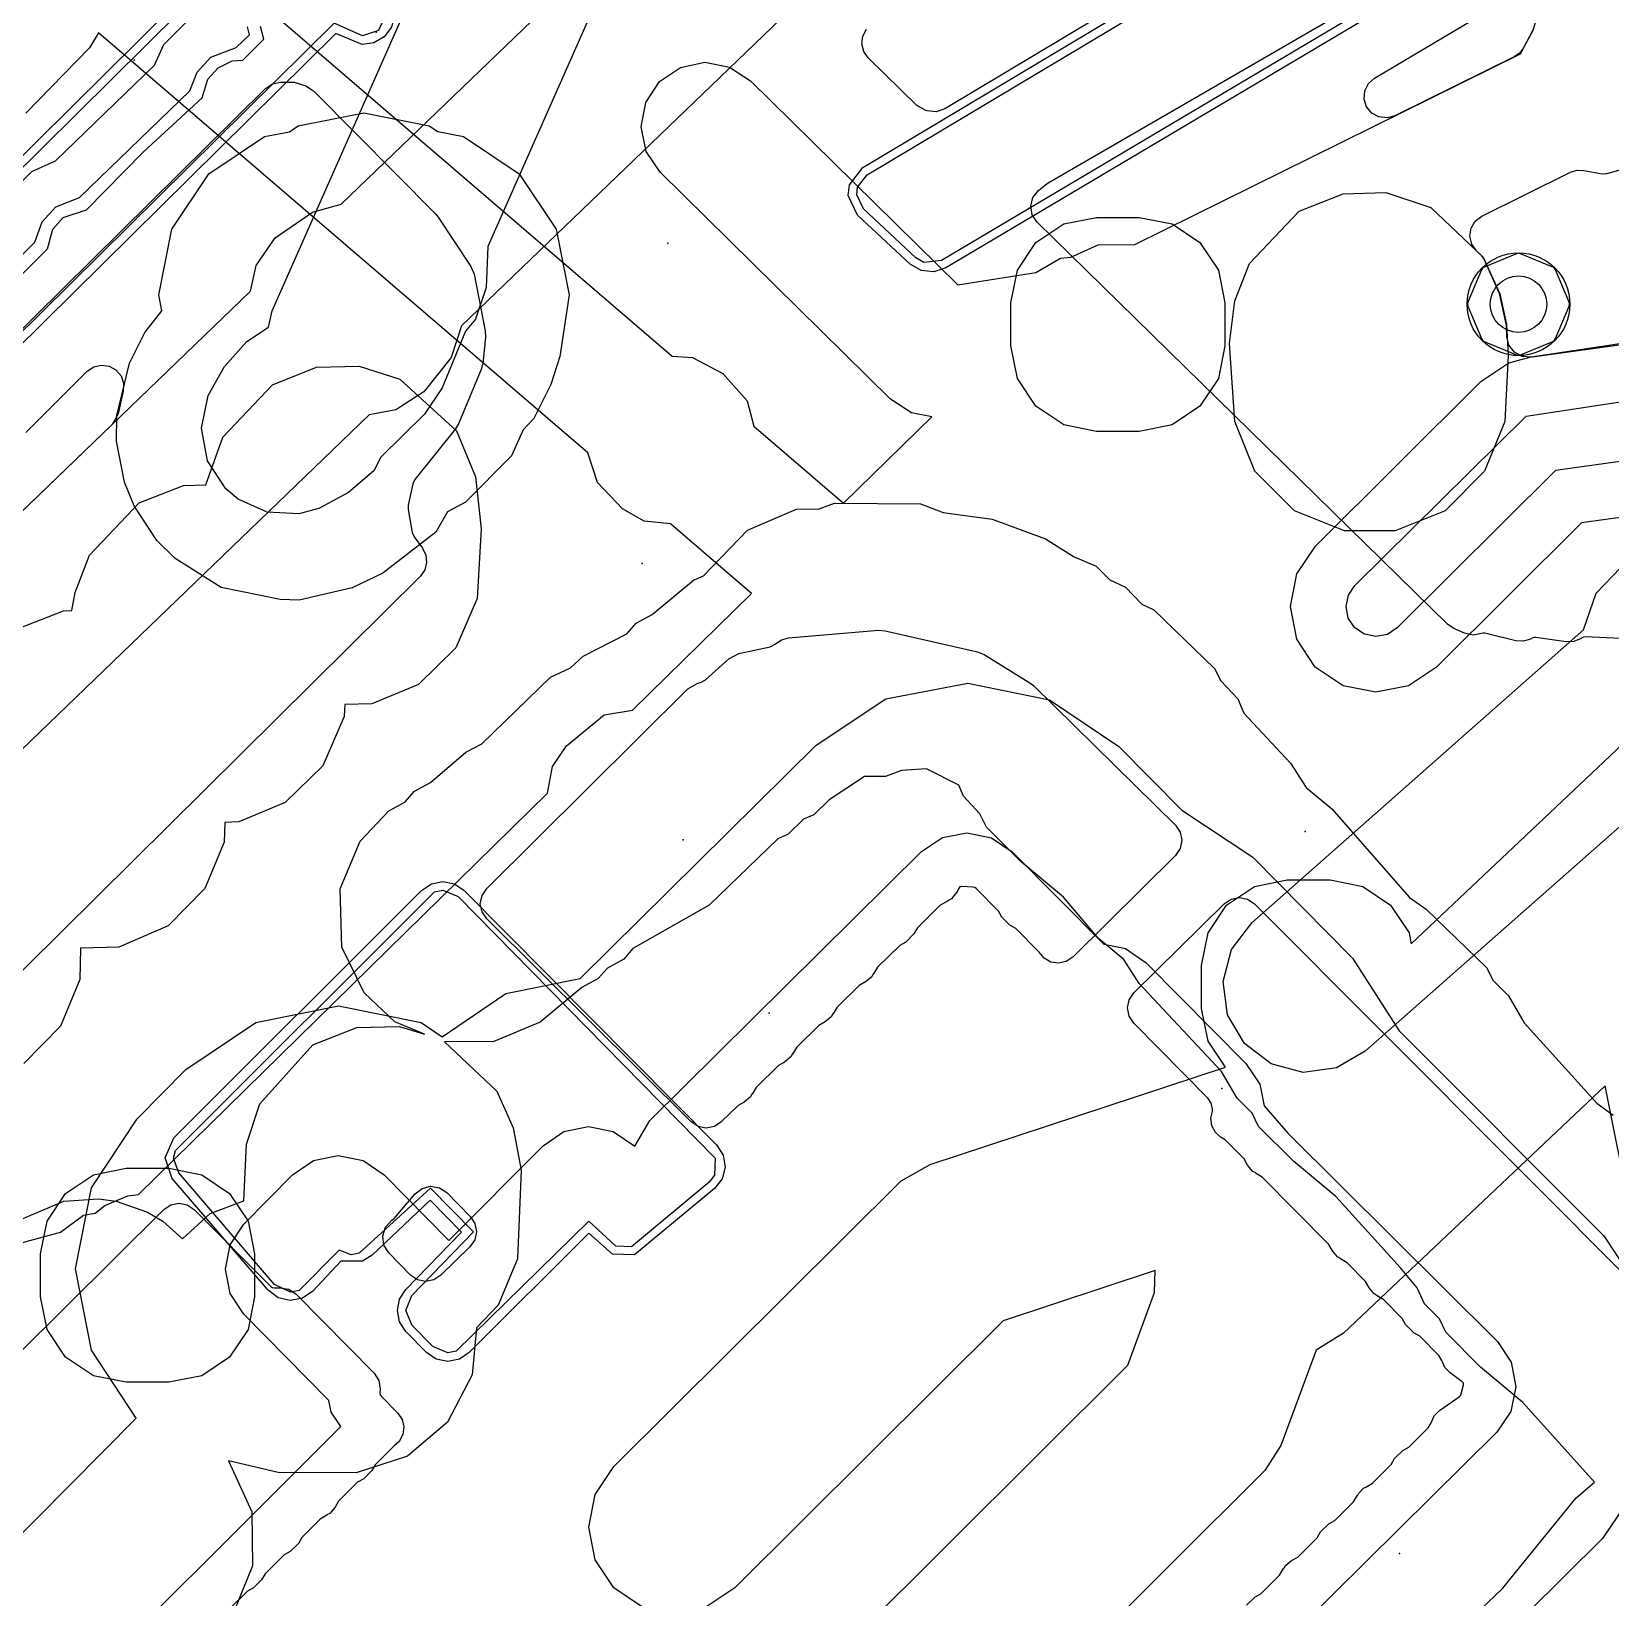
# Model space of a CAD drawing. Header units: metres. Extents: x -2677 to -840, y 169 to 1487.
# Drawn here: x -2128.04 to -2091.17, y 959.14 to 995.72 of the extents above; entities that cross this region are included whole.
import ezdxf

# ---------------------------------------------------------------- set-up
doc = ezdxf.new("R2010")
doc.units = ezdxf.units.M
for name, color, linetype in [('AI_GREENING_ALLOWED_ZONE', 4, 'Continuous'), ('AI_GREENING_EXCLUSIONS', 1, 'Continuous'), ('AI_GREENING_LAWN', 82, 'Continuous'), ('AI_GREENING_REJECTED', 6, 'Continuous'), ('AI_GREENING_SHRUBS', 92, 'Continuous')]:
    doc.layers.add(name, color=color, linetype=linetype)

# ---------------------------------------------------------------- blocks, each defined once
blk = doc.blocks.new('AI_SHRUB')
for radius in [1, 0.55]:
    blk.add_circle((0, 0), radius)

msp = doc.modelspace()

# ---------------------------------------------------------------- linework, layer by layer
at = {"layer": 'AI_GREENING_ALLOWED_ZONE'}
msp.add_lwpolyline([(-2096.2, 993.753), (-2096.383, 993.703), (-2096.572, 993.725), (-2096.74, 993.816), (-2096.861, 993.963), (-2096.918, 994.144), (-2096.903, 994.334), (-2096.819, 994.505), (-2096.677, 994.631), (-2093.676, 996.413), (-2093.503, 996.476), (-2093.319, 996.472), (-2093.148, 996.402), (-2093.015, 996.275), (-2092.937, 996.108), (-2092.924, 995.924), (-2092.98, 995.748), (-2093.195, 995.344), (-2093.288, 995.22), (-2093.415, 995.131), (-2096.2, 993.753)], close=True, dxfattribs=at)
for points in [[(-2089.969, 988.572), (-2093.016, 988.117), (-2093.225, 988.13), (-2093.41, 988.228), (-2093.539, 988.392), (-2093.589, 988.596), (-2093.597, 988.85), (-2093.603, 988.895), (-2093.748, 989.567), (-2093.764, 989.616), (-2094.118, 990.404), (-2094.174, 990.482), (-2094.296, 990.597), (-2094.296, 990.597), (-2094.407, 990.753), (-2094.452, 990.939), (-2094.423, 991.128), (-2094.326, 991.292), (-2094.174, 991.408), (-2092.101, 992.434), (-2091.95, 992.48), (-2091.792, 992.478), (-2091.358, 992.4), (-2091.25, 992.405), (-2090.768, 992.535)], [(-2128.174, 986.35), (-2126.739, 987.785), (-2126.588, 987.888), (-2126.41, 987.93), (-2126.229, 987.906), (-2126.068, 987.817), (-2125.95, 987.677), (-2125.891, 987.504), (-2125.898, 987.321), (-2126.018, 986.787), (-2126.159, 986.537), (-2131.253, 981.63)]]:
    msp.add_lwpolyline(points, dxfattribs=at)
at = {"layer": 'AI_GREENING_EXCLUSIONS'}
for points in [[(-2051.118, 1053.045), (-2070.958, 1033.533), (-2071.192, 1032.795), (-2071.825, 1031.98), (-2072.478, 1031.553), (-2073.093, 1031.436), (-2085.389, 1019.363), (-2095.586, 1009.943), (-2095.843, 1009.212), (-2096.501, 1008.417), (-2097.166, 1008.01), (-2097.785, 1007.912), (-2107.926, 998.545), (-2117.997, 988.844), (-2118.239, 988.108), (-2118.88, 987.3), (-2119.536, 986.879), (-2120.153, 986.768), (-2130.207, 977.084)], [(-2131.995, 980.916), (-2122.925, 989.652), (-2122.792, 990.259), (-2122.347, 990.899), (-2121.479, 991.503), (-2120.811, 991.687), (-2110.685, 1001.44), (-2100.496, 1010.853), (-2100.35, 1011.457), (-2099.892, 1012.088), (-2099.012, 1012.674), (-2098.34, 1012.844), (-2088.85, 1021.61)], [(-2104.188, 1020.519), (-2117.382, 990.697), (-2117.423, 989.738), (-2117.67, 988.998), (-2117.908, 988.722), (-2118.448, 987.399), (-2118.865, 986.778), (-2119.884, 985.78), (-2120.048, 985.456), (-2120.64, 984.948), (-2121.329, 984.58), (-2121.796, 984.455), (-2122.539, 984.49), (-2123.218, 984.795), (-2123.503, 985.037), (-2123.93, 985.69), (-2124.074, 986.457), (-2124.074, 986.457), (-2123.913, 987.221), (-2123.533, 987.898), (-2123.012, 988.479), (-2122.506, 988.811), (-2122.42, 989.197), (-2109.247, 1018.971)], [(-2104.188, 1020.519), (-2117.382, 990.697), (-2117.423, 989.738), (-2117.67, 988.998), (-2117.908, 988.722), (-2118.448, 987.399), (-2118.865, 986.778), (-2119.884, 985.78), (-2120.048, 985.456), (-2120.64, 984.948), (-2121.329, 984.58), (-2121.796, 984.455), (-2122.539, 984.49), (-2123.218, 984.795), (-2123.503, 985.037), (-2123.93, 985.69), (-2124.074, 986.457), (-2124.074, 986.457), (-2123.913, 987.221), (-2123.533, 987.898), (-2123.012, 988.479), (-2122.506, 988.811), (-2122.42, 989.197), (-2109.247, 1018.971)], [(-2083.782, 1003.801), (-2106.688, 990.198), (-2106.971, 990.104), (-2107.267, 990.136), (-2107.523, 990.288), (-2108.747, 991.431), (-2108.967, 991.887), (-2108.94, 992.143), (-2108.628, 992.543), (-2083.011, 1007.862)], [(-2083.491, 1004.206), (-2106.79, 990.37), (-2107.204, 990.326), (-2107.387, 990.434), (-2108.61, 991.577), (-2108.768, 991.903), (-2108.748, 992.086), (-2108.526, 992.372), (-2082.838, 1007.732)], [(-2125.895, 999.146), (-2113.08, 988.14), (-2112.604, 988.104), (-2111.895, 987.731), (-2111.324, 987.09), (-2111.169, 986.5), (-2109.074, 984.7), (-2107.015, 986.719), (-2107.488, 986.81), (-2107.977, 987.131), (-2113.357, 992.434), (-2113.686, 992.919), (-2113.804, 993.492), (-2113.694, 994.067), (-2113.372, 994.556), (-2112.888, 994.884), (-2112.315, 995.003), (-2111.74, 994.893), (-2111.251, 994.571), (-2106.411, 989.8), (-2104.587, 990.092), (-2104.012, 990.425), (-2103.765, 990.446), (-2103.129, 990.736), (-2102.272, 990.749), (-2093.271, 995.202), (-2092.972, 995.763)], [(-2184.239, 937.36), (-2124.703, 996.336), (-2123.311, 997.591), (-2122.774, 997.857), (-2122.328, 997.958), (-2122.328, 997.958), (-2121.552, 997.917), (-2120.991, 997.706), (-2120.612, 997.448), (-2119.774, 996.61), (-2119.621, 996.375), (-2119.573, 996.099), (-2119.637, 995.826), (-2119.802, 995.6), (-2120.044, 995.457), (-2120.322, 995.42), (-2120.937, 995.673), (-2183.653, 933.65)], [(-2184.099, 937.218), (-2124.562, 996.194), (-2123.188, 997.434), (-2122.724, 997.663), (-2122.724, 997.663), (-2122.318, 997.759), (-2121.583, 997.72), (-2121.098, 997.537), (-2120.751, 997.305), (-2119.917, 996.47), (-2119.773, 996.105), (-2119.937, 995.748), (-2120.308, 995.62), (-2120.975, 995.917), (-2183.895, 933.692)], [(-2128.57, 991.911), (-2128.03, 992.452), (-2127.477, 992.703), (-2125.172, 994.934), (-2124.951, 995.415), (-2124.41, 995.955)], [(-2130.506, 988.258), (-2127.966, 990.798), (-2127.795, 991.273), (-2127.471, 991.622), (-2126.917, 991.847), (-2124.341, 994.34), (-2124.175, 994.776), (-2123.851, 995.126), (-2123.26, 995.35), (-2122.952, 995.643), (-2122.994, 995.83)], [(-2130.349, 987.964), (-2127.671, 990.641), (-2127.546, 991.105), (-2127.303, 991.374), (-2126.759, 991.553), (-2125.435, 992.906), (-2124.052, 994.174), (-2123.926, 994.608), (-2123.684, 994.877), (-2123.351, 995.036), (-2123.109, 995.056), (-2122.617, 995.545), (-2122.694, 995.837)], [(-2129.745, 967.024), (-2127.362, 967.673), (-2126.824, 968.064), (-2126.554, 968.114), (-2126.332, 968.293), (-2125.791, 968.519), (-2125.545, 968.552), (-2115.987, 977.923), (-2115.877, 978.549), (-2115.547, 979.032), (-2114.669, 979.756), (-2114.006, 979.865), (-2111.224, 982.592), (-2113.117, 984.218), (-2113.731, 984.279), (-2114.241, 984.566), (-2114.822, 985.182), (-2115.052, 985.879), (-2126.478, 995.691), (-2126.684, 995.341), (-2128.171, 993.811)], [(-2089.398, 984.576), (-2091.844, 984.24), (-2095.231, 980.867), (-2095.88, 980.435), (-2096.646, 980.284), (-2097.411, 980.438), (-2098.059, 980.873), (-2098.491, 981.523), (-2098.642, 982.288), (-2098.488, 983.053), (-2098.053, 983.701), (-2094.192, 987.547), (-2093.542, 987.98), (-2093.052, 988.112), (-2089.942, 988.539)], [(-2128.327, 981.779), (-2127.297, 982.186), (-2127.099, 982.191), (-2127.023, 982.613), (-2126.684, 983.488), (-2125.524, 984.71), (-2124.494, 985.117), (-2123.966, 985.131), (-2123.575, 986.247), (-2122.415, 987.469), (-2121.385, 987.876), (-2120.391, 987.903), (-2119.442, 987.603), (-2118.117, 986.392), (-2117.67, 985.317), (-2117.537, 984.1), (-2117.631, 982.474), (-2118.129, 981.323), (-2119.006, 980.468), (-2120.09, 980.015), (-2120.723, 979.998), (-2120.74, 979.715), (-2121.238, 978.564), (-2122.115, 977.709), (-2123.199, 977.256), (-2123.526, 977.239), (-2123.543, 976.784), (-2123.996, 975.7), (-2124.851, 974.823), (-2126.002, 974.325), (-2126.896, 974.308), (-2126.913, 973.57), (-2127.366, 972.486), (-2128.221, 971.609)], [(-2113.796, 958.927), (-2114.444, 959.362), (-2114.877, 960.012), (-2115.027, 960.778), (-2114.874, 961.543), (-2114.439, 962.191), (-2107.729, 968.866), (-2107.05, 969.251), (-2107.05, 969.251), (-2100.159, 971.528), (-2100.564, 972.134), (-2100.716, 972.899), (-2100.716, 973.899), (-2100.564, 974.664), (-2100.13, 975.313), (-2099.481, 975.747), (-2098.716, 975.899), (-2097.716, 975.899), (-2096.951, 975.747), (-2096.302, 975.313), (-2095.868, 974.664), (-2095.817, 974.406), (-2081.323, 988.108)], [(-2089.151, 985.922), (-2092.453, 985.469), (-2096.148, 981.788), (-2096.375, 981.637), (-2096.643, 981.584), (-2096.911, 981.638), (-2097.138, 981.79), (-2097.289, 982.018), (-2097.342, 982.286), (-2097.288, 982.553), (-2097.136, 982.78), (-2093.134, 986.735), (-2089.342, 987.309)], [(-2128.368, 967.937), (-2127.285, 968.391), (-2126.476, 968.446), (-2126.066, 968.391), (-2125.328, 968.137), (-2124.97, 967.929), (-2124.518, 967.515), (-2123.872, 968.107), (-2123.08, 968.4), (-2123.021, 969.724), (-2122.711, 970.67), (-2121.472, 972.043), (-2120.443, 972.451), (-2119.448, 972.477), (-2118.866, 972.293), (-2119.556, 972.585), (-2120.272, 973.262), (-2120.79, 974.329), (-2120.831, 975.694), (-2120.366, 976.806), (-2119.694, 977.516), (-2119.319, 977.718), (-2119.096, 977.97), (-2118.722, 978.172), (-2117.894, 978.882), (-2117.527, 979.078), (-2115.92, 980.635), (-2115.451, 980.852), (-2115.159, 981.126), (-2114.14, 981.647), (-2113.918, 981.898), (-2113.543, 982.1), (-2112.584, 982.904), (-2112.348, 983.006), (-2111.317, 984.068), (-2110.178, 984.559), (-2109.643, 984.573), (-2109.287, 984.701), (-2107.277, 984.688), (-2106.753, 984.483), (-2105.609, 984.33), (-2104.358, 983.87), (-2103.687, 983.446), (-2103.179, 983.233), (-2102.854, 982.914), (-2102.491, 982.741), (-2102.112, 982.342), (-2101.83, 982.21), (-2100.412, 980.842), (-2100.269, 980.551), (-2099.865, 980.129), (-2099.726, 979.796), (-2098.641, 978.627), (-2098.273, 978.055), (-2097.67, 977.559), (-2095.856, 975.49), (-2095.472, 975.215), (-2094.054, 973.847), (-2093.912, 973.556), (-2093.546, 973.19), (-2093.184, 972.562), (-2091.484, 970.68), (-2091.101, 970.405)], [(-2089.308, 978.6), (-2096.892, 971.9), (-2097.566, 971.507), (-2098.34, 971.403), (-2099.094, 971.602), (-2099.715, 972.075), (-2100.108, 972.749), (-2100.212, 973.523), (-2100.013, 974.277), (-2099.54, 974.898), (-2091.796, 981.739), (-2091.499, 982.599), (-2090.933, 983.189)], [(-2129.496, 959.392), (-2125.595, 963.326), (-2126.641, 964.914), (-2127.013, 966.811), (-2126.638, 968.707), (-2125.572, 970.318), (-2124.437, 971.469), (-2122.804, 972.571), (-2120.873, 972.957), (-2118.943, 972.567), (-2118.454, 972.236), (-2116.962, 973.246), (-2115.224, 973.599), (-2109.719, 979.051), (-2108.092, 980.127), (-2106.177, 980.498), (-2104.265, 980.108), (-2102.648, 979.017), (-2101.173, 977.528), (-2099.522, 976.429), (-2097.191, 974.075), (-2096.1, 972.373), (-2091.321, 967.58), (-2090.245, 965.953)], [(-2095.391, 957.716), (-2093.686, 959.345), (-2091.966, 961.461), (-2091.536, 961.831), (-2093.21, 963.69), (-2094.2, 964.519), (-2095.011, 965.33), (-2095.162, 965.643), (-2095.513, 965.993), (-2095.684, 966.369), (-2096.069, 966.836), (-2097.582, 968.501), (-2098.572, 969.329), (-2099.383, 970.14), (-2099.534, 970.453), (-2099.884, 970.803), (-2100.253, 971.425), (-2102.17, 973.478), (-2102.53, 974.037), (-2103.126, 974.53), (-2103.939, 975.495), (-2104.93, 976.324), (-2105.74, 977.134), (-2105.891, 977.447), (-2106.279, 977.853), (-2106.387, 978.11), (-2107.142, 978.498), (-2107.722, 978.456), (-2108.1, 978.319), (-2108.585, 978.319), (-2109.414, 977.769), (-2109.771, 977.419), (-2110.011, 977.316), (-2110.369, 976.966), (-2110.609, 976.862), (-2112.212, 975.307), (-2113.995, 974.294), (-2114.211, 974.05), (-2114.592, 973.841), (-2114.808, 973.597), (-2115.19, 973.387), (-2116.158, 972.576), (-2117.241, 972.123), (-2118.393, 972.12), (-2117.174, 970.967), (-2116.789, 970.111), (-2116.606, 969.121), (-2116.688, 967.048), (-2117.142, 965.965), (-2117.652, 965.432), (-2117.747, 964.339), (-2118.325, 963.227), (-2119.261, 962.436), (-2120.456, 962.05), (-2122.279, 962.051), (-2123.443, 962.33), (-2122.893, 961.132), (-2122.879, 959.874), (-2123.347, 958.721)], [(-2127.873, 956.083), (-2120.82, 963.129), (-2121.043, 963.465), (-2121.096, 963.735), (-2123.082, 965.755), (-2123.401, 966.239), (-2123.513, 966.808), (-2123.4, 967.377), (-2123.081, 967.86), (-2121.945, 969.011), (-2121.456, 969.341), (-2120.876, 969.457), (-2120.297, 969.34), (-2119.808, 969.009), (-2118.298, 967.473), (-2116.095, 969.689), (-2115.607, 970.019), (-2115.03, 970.136), (-2114.453, 970.022), (-2113.95, 969.681), (-2113.599, 970.282), (-2107.256, 976.564), (-2106.768, 976.887), (-2106.194, 976.998), (-2105.62, 976.881), (-2105.135, 976.554), (-2102.999, 974.397), (-2102.494, 974.294), (-2102.009, 973.966), (-2099.678, 971.612), (-2099.355, 971.124), (-2099.257, 970.619), (-2098.699, 969.985), (-2093.807, 965.117), (-2093.485, 964.629), (-2093.373, 964.054), (-2093.49, 963.481), (-2093.818, 962.996), (-2100.693, 956.186)], [(-2081.654, 958.568), (-2090.137, 967.034), (-2090.388, 967.34), (-2090.686, 968.061), (-2091.287, 971.092), (-2097.402, 965.312), (-2098.037, 964.913), (-2098.866, 962.685), (-2099.24, 962.1), (-2105.935, 955.429)], [(-2108.758, 958.264), (-2102.438, 964.559), (-2101.814, 966.261), (-2101.797, 966.774), (-2105.346, 965.601), (-2111.616, 959.356), (-2112.266, 958.924)], [(-2090.263, 962.126), (-2091.355, 960.509), (-2096.68, 955.234)]]:
    msp.add_lwpolyline(points, dxfattribs=at)
for points in [[(-2124.997, 989.196), (-2125.071, 989.57), (-2124.767, 991.101), (-2123.899, 992.398), (-2122.602, 993.266), (-2122.019, 993.381), (-2121.814, 993.519), (-2120.283, 993.823), (-2118.752, 993.519), (-2118.553, 993.385), (-2117.95, 993.266), (-2116.653, 992.398), (-2115.785, 991.101), (-2115.481, 989.57), (-2115.702, 988.129), (-2115.914, 987.474), (-2116.307, 986.684), (-2116.559, 986.414), (-2116.829, 985.806), (-2117.909, 984.726), (-2118.326, 984.496), (-2118.598, 984.021), (-2119.833, 983.066), (-2120.549, 982.722), (-2121.787, 982.434), (-2122.232, 982.455), (-2123.61, 982.735), (-2124.689, 983.407), (-2125.11, 983.833), (-2125.644, 984.642), (-2125.87, 985.196), (-2126.053, 986.148), (-2126.05, 986.747), (-2125.752, 987.971), (-2125.395, 988.693), (-2124.997, 989.196)], [(-2093.753, 989.592), (-2093.598, 988.873), (-2093.559, 988.156), (-2093.636, 986.611), (-2094.106, 985.446), (-2095.028, 984.524), (-2096.193, 984.054), (-2097.381, 984.054), (-2098.546, 984.524), (-2099.468, 985.446), (-2099.938, 986.611), (-2100.066, 988.43), (-2099.936, 989.428), (-2099.597, 990.303), (-2098.437, 991.525), (-2097.407, 991.932), (-2096.413, 991.959), (-2095.363, 991.607), (-2094.139, 990.448), (-2093.753, 989.592)], [(-2100.755, 986.965), (-2101.404, 986.531), (-2102.169, 986.379), (-2103.169, 986.379), (-2103.934, 986.531), (-2104.583, 986.965), (-2105.017, 987.614), (-2105.169, 988.379), (-2105.169, 989.379), (-2105.017, 990.144), (-2104.583, 990.793), (-2103.934, 991.227), (-2103.169, 991.379), (-2102.169, 991.379), (-2101.404, 991.227), (-2100.755, 990.793), (-2100.321, 990.144), (-2100.169, 989.379), (-2100.169, 988.379), (-2100.321, 987.614), (-2100.755, 986.965)], [(-2112.046, 969.709), (-2111.891, 969.47), (-2111.844, 969.189), (-2111.913, 968.912), (-2112.087, 968.686), (-2113.961, 967.137), (-2114.473, 967.157), (-2115.028, 967.645), (-2117.821, 964.856), (-2118.049, 964.704), (-2118.318, 964.651), (-2118.587, 964.706), (-2118.814, 964.861), (-2119.296, 965.351), (-2119.444, 965.575), (-2119.497, 965.839), (-2119.446, 966.103), (-2119.3, 966.328), (-2117.998, 967.672), (-2118.731, 968.418), (-2120.086, 967.133), (-2120.314, 966.989), (-2120.819, 966.993), (-2121.472, 966.293), (-2121.711, 966.126), (-2121.998, 966.071), (-2122.282, 966.138), (-2122.515, 966.315), (-2124.755, 968.922), (-2124.923, 969.408), (-2124.714, 969.877), (-2118.931, 975.652), (-2118.703, 975.806), (-2118.433, 975.86), (-2118.164, 975.807), (-2117.936, 975.653), (-2112.046, 969.709)], [(-2112.093, 968.999), (-2112.217, 968.837), (-2114.027, 967.326), (-2114.392, 967.34), (-2115.027, 967.929), (-2118.125, 964.889), (-2118.318, 964.851), (-2118.672, 965.001), (-2119.154, 965.491), (-2119.297, 965.839), (-2119.156, 966.189), (-2117.719, 967.674), (-2118.726, 968.698), (-2120.386, 967.175), (-2120.576, 967.142), (-2120.857, 967.245), (-2121.789, 966.31), (-2121.994, 966.271), (-2122.363, 966.445), (-2124.603, 969.052), (-2124.723, 969.399), (-2124.68, 969.581), (-2118.626, 975.622), (-2118.433, 975.66), (-2118.078, 975.512), (-2112.077, 969.397), (-2112.093, 968.999)], [(-2123.416, 964.748), (-2124.065, 964.314), (-2124.83, 964.162), (-2125.83, 964.162), (-2126.596, 964.314), (-2127.244, 964.748), (-2127.678, 965.397), (-2127.83, 966.162), (-2127.83, 967.162), (-2127.678, 967.927), (-2127.244, 968.576), (-2126.596, 969.01), (-2125.83, 969.162), (-2124.83, 969.162), (-2124.065, 969.01), (-2123.416, 968.576), (-2122.982, 967.927), (-2122.83, 967.162), (-2122.83, 966.162), (-2122.982, 965.397), (-2123.416, 964.748)]]:
    msp.add_lwpolyline(points, close=True, dxfattribs=at)
at = {"layer": 'AI_GREENING_LAWN'}
for points in [[(-2098.231, 998.994), (-2106.714, 993.914), (-2106.913, 993.847), (-2107.121, 993.866), (-2107.172, 993.882), (-2107.371, 994.002), (-2108.501, 995.107), (-2108.605, 995.255), (-2108.65, 995.432), (-2108.628, 995.613), (-2108.543, 995.774)], [(-2090.924, 981.544), (-2091.76, 981.577), (-2091.798, 981.573), (-2091.833, 981.557), (-2091.853, 981.543), (-2092.021, 981.47), (-2092.204, 981.462), (-2092.906, 981.564), (-2092.942, 981.563), (-2092.977, 981.552), (-2093.035, 981.524), (-2093.201, 981.476), (-2093.374, 981.487), (-2094.101, 981.663), (-2094.14, 981.666), (-2094.217, 981.647), (-2094.218, 981.65), (-2094.372, 981.619), (-2094.572, 981.661), (-2094.823, 981.772), (-2094.971, 981.872), (-2104.555, 991.264), (-2104.67, 991.437), (-2104.704, 991.642), (-2104.653, 991.844), (-2104.523, 992.006), (-2104.362, 992.14), (-2104.295, 992.187), (-2097.13, 996.34)], [(-2160.392, 957.002), (-2122.577, 994.393), (-2122.415, 994.5), (-2122.224, 994.537), (-2121.91, 994.536), (-2121.634, 994.451), (-2121.48, 994.348), (-2121.403, 994.285), (-2118.606, 991.462), (-2118.544, 991.386), (-2117.778, 990.23), (-2117.703, 990.049), (-2117.447, 988.727), (-2117.44, 988.58), (-2117.504, 987.963), (-2117.54, 987.822), (-2118.07, 986.558), (-2118.14, 986.439), (-2119.085, 985.257), (-2119.134, 985.157), (-2119.246, 984.653), (-2119.248, 984.555), (-2119.149, 984.017), (-2119.106, 983.916), (-2118.908, 983.647), (-2118.831, 983.488), (-2118.813, 983.312), (-2118.858, 983.141), (-2118.96, 982.996), (-2170.086, 932.326)], [(-2099.666, 958.955), (-2099.475, 959.144), (-2099.335, 959.222), (-2098.897, 959.654), (-2098.802, 959.811), (-2098.796, 959.807), (-2098.76, 959.875), (-2098.615, 959.997), (-2098.471, 960.078), (-2098.016, 960.528), (-2097.936, 960.668), (-2097.746, 960.856), (-2097.606, 960.934), (-2097.167, 961.367), (-2097.073, 961.523), (-2097.07, 961.522), (-2097.046, 961.572), (-2096.93, 961.687), (-2096.88, 961.711), (-2096.881, 961.713), (-2096.724, 961.807), (-2096.287, 962.241), (-2096.207, 962.38), (-2096.017, 962.569), (-2095.877, 962.647), (-2095.422, 963.097), (-2095.357, 963.211), (-2095.356, 963.215), (-2095.283, 963.376), (-2095.158, 963.502), (-2094.699, 963.823), (-2094.669, 963.853), (-2094.651, 963.892), (-2094.598, 964.099), (-2094.596, 964.144), (-2094.626, 964.176), (-2094.912, 964.381), (-2095.035, 964.507), (-2095.107, 964.669), (-2095.108, 964.673), (-2095.172, 964.787), (-2095.622, 965.242), (-2095.761, 965.321), (-2095.95, 965.512), (-2096.028, 965.652), (-2096.461, 966.091), (-2096.617, 966.185), (-2096.614, 966.191), (-2096.681, 966.227), (-2096.804, 966.372), (-2096.884, 966.517), (-2097.317, 966.955), (-2097.473, 967.05), (-2097.47, 967.055), (-2097.538, 967.091), (-2097.66, 967.237), (-2097.741, 967.381), (-2099.297, 968.954), (-2099.453, 969.049), (-2099.45, 969.054), (-2099.518, 969.09), (-2099.64, 969.236), (-2099.721, 969.38), (-2100.162, 969.828), (-2100.256, 969.884), (-2100.388, 970.001), (-2100.472, 970.156), (-2100.496, 970.331), (-2100.46, 970.495), (-2100.462, 970.548), (-2100.494, 970.68), (-2100.558, 970.794), (-2102.299, 972.553), (-2102.406, 972.716), (-2102.443, 972.907), (-2102.404, 973.099), (-2102.295, 973.26), (-2100.187, 975.344), (-2100.024, 975.451), (-2099.833, 975.488), (-2099.643, 975.449), (-2099.481, 975.341), (-2090.395, 966.227)], [(-2136.453, 956.77), (-2124.951, 968.202), (-2124.951, 968.202), (-2124.789, 968.31), (-2124.597, 968.348), (-2124.406, 968.309), (-2124.244, 968.2), (-2122.454, 966.401), (-2122.413, 966.374), (-2122.365, 966.366), (-2122.238, 966.372), (-2122.033, 966.337), (-2121.859, 966.223), (-2120.042, 964.375), (-2119.932, 964.204), (-2119.899, 964.003), (-2119.903, 963.919), (-2119.895, 963.871), (-2119.869, 963.831), (-2119.487, 963.443), (-2119.386, 963.294), (-2119.344, 963.119), (-2119.367, 962.94), (-2119.452, 962.781), (-2119.573, 962.675), (-2120.014, 962.237), (-2120.093, 962.098), (-2120.283, 961.909), (-2120.424, 961.831), (-2120.871, 961.388), (-2120.953, 961.244), (-2121.077, 961.1), (-2121.145, 961.065), (-2121.142, 961.059), (-2121.299, 960.966), (-2121.729, 960.538), (-2121.809, 960.399), (-2121.999, 960.21), (-2122.139, 960.132), (-2122.587, 959.689), (-2122.666, 959.549), (-2122.857, 959.36), (-2122.997, 959.282), (-2123.429, 958.856)]]:
    msp.add_lwpolyline(points, dxfattribs=at)
for points in [[(-2092.472, 988.508), (-2092.447, 988.547), (-2092.133, 989.304), (-2092.124, 989.35), (-2092.133, 989.395), (-2092.447, 990.153), (-2092.472, 990.191), (-2092.511, 990.217), (-2093.268, 990.531), (-2093.314, 990.54), (-2093.359, 990.531), (-2094.117, 990.217), (-2094.156, 990.191), (-2094.181, 990.153), (-2094.495, 989.395), (-2094.504, 989.35), (-2094.495, 989.304), (-2094.181, 988.547), (-2094.156, 988.508), (-2094.117, 988.482), (-2093.359, 988.169), (-2093.314, 988.16), (-2093.268, 988.169), (-2092.511, 988.482), (-2092.472, 988.508)], [(-2112.715, 980.363), (-2112.498, 980.49), (-2112.399, 980.518), (-2112.299, 980.573), (-2111.758, 981.067), (-2111.525, 981.187), (-2110.794, 981.342), (-2110.673, 981.407), (-2110.67, 981.411), (-2110.528, 981.509), (-2110.36, 981.553), (-2108.255, 981.732), (-2108.102, 981.721), (-2105.946, 981.232), (-2105.793, 981.169), (-2104.723, 980.504), (-2104.636, 980.436), (-2101.325, 977.181), (-2101.214, 977.018), (-2101.175, 976.825), (-2101.214, 976.632), (-2101.324, 976.469), (-2103.724, 974.097), (-2103.875, 973.995), (-2104.054, 973.954), (-2104.235, 973.979), (-2104.395, 974.068), (-2104.512, 974.209), (-2104.522, 974.228), (-2105.051, 974.762), (-2105.191, 974.842), (-2105.379, 975.032), (-2105.458, 975.172), (-2105.977, 975.696), (-2106.013, 975.721), (-2106.055, 975.732), (-2106.317, 975.746), (-2106.361, 975.739), (-2106.387, 975.703), (-2106.419, 975.634), (-2106.556, 975.457), (-2106.649, 975.41), (-2106.645, 975.403), (-2106.819, 975.306), (-2107.353, 974.777), (-2107.433, 974.637), (-2107.624, 974.449), (-2107.764, 974.371), (-2108.282, 973.859), (-2108.377, 973.702), (-2108.382, 973.706), (-2108.418, 973.638), (-2108.564, 973.516), (-2108.708, 973.435), (-2109.227, 972.923), (-2109.321, 972.767), (-2109.327, 972.77), (-2109.363, 972.703), (-2109.508, 972.58), (-2109.653, 972.5), (-2110.171, 971.988), (-2110.266, 971.832), (-2110.271, 971.835), (-2110.307, 971.767), (-2110.453, 971.645), (-2110.597, 971.564), (-2111.116, 971.052), (-2111.21, 970.896), (-2111.216, 970.899), (-2111.252, 970.832), (-2111.397, 970.709), (-2111.541, 970.629), (-2111.931, 970.244), (-2112.092, 970.138), (-2112.283, 970.1), (-2112.473, 970.138), (-2112.634, 970.245), (-2117.411, 974.987), (-2117.52, 975.15), (-2117.559, 975.342), (-2117.52, 975.534), (-2117.411, 975.697), (-2112.715, 980.363)], [(-2118.516, 968.708), (-2118.343, 968.594), (-2117.795, 968.036), (-2117.688, 967.873), (-2117.652, 967.681), (-2117.691, 967.49), (-2117.801, 967.329), (-2118.481, 966.661), (-2118.644, 966.554), (-2118.836, 966.517), (-2119.027, 966.557), (-2119.188, 966.667), (-2119.698, 967.186), (-2119.813, 967.369), (-2119.839, 967.584), (-2119.772, 967.79), (-2119.625, 967.949), (-2119.569, 967.987), (-2119.082, 968.565), (-2118.92, 968.692), (-2118.719, 968.743), (-2118.516, 968.708)]]:
    msp.add_lwpolyline(points, close=True, dxfattribs=at)
at = {"layer": 'AI_GREENING_REJECTED'}
for p in [(-2119.99, 995.71), (-2125.64, 995.05), (-2113.18, 990.78), (-2113.78, 983.29), (-2112.82, 976.84), (-2098.3, 977.03), (-2110.81, 972.79), (-2100.24, 971.03), (-2096.09, 960.16)]:
    msp.add_point(p, dxfattribs=at)

# ---------------------------------------------------------------- block references
at = {"layer": 'AI_GREENING_SHRUBS', "xscale": 1.2, "yscale": 1.2}
msp.add_blockref('AI_SHRUB', (-2093.314, 989.35), dxfattribs=at)

doc.saveas('drawing.dxf')
